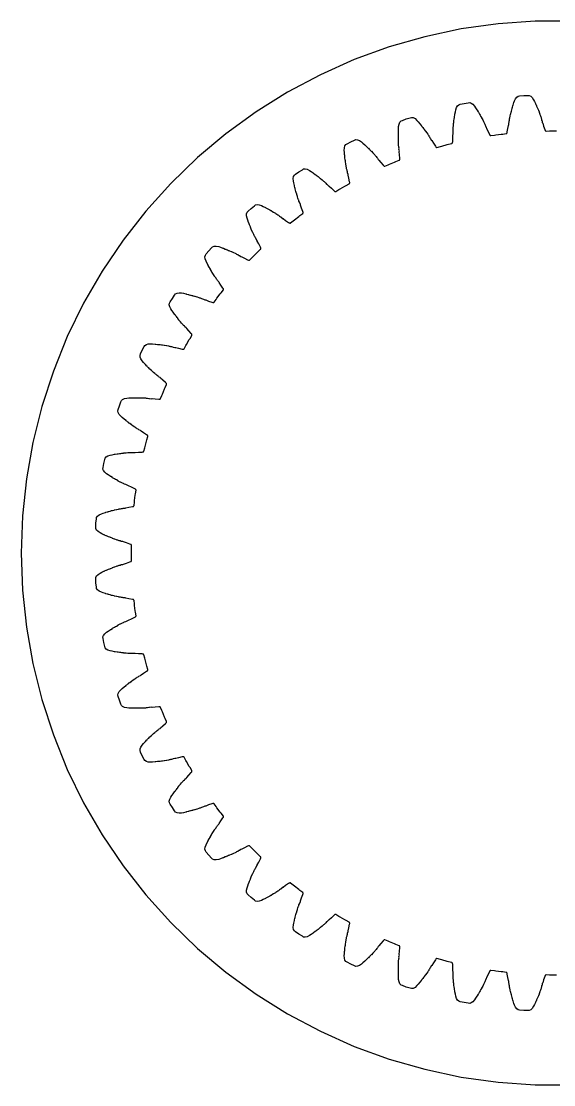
# Model space of a CAD drawing. Extents: x -74 to 74, y -74 to 74.
# Drawn here: x -73.9 to 0, y -73.9 to 73.9 of the extents above; entities that cross this region are included whole.
import ezdxf

# ---------------------------------------------------------------- set-up
doc = ezdxf.new("R2010")
doc.units = 0
doc.header["$MEASUREMENT"] = 0
doc.layers.add('OpenJsCad', color=7, linetype='Continuous')

msp = doc.modelspace()

# ---------------------------------------------------------------- linework, layer by layer
at = {"layer": 'OpenJsCad'}
for points in [[(2.58, 73.85), (-2.58, 73.85), (-7.72, 73.49), (-12.83, 72.78), (-17.88, 71.7), (-22.84, 70.28), (-27.68, 68.52), (-32.39, 66.42), (-36.95, 64), (-41.32, 61.26), (-45.5, 58.23), (-49.45, 54.92), (-53.16, 51.33), (-56.61, 47.5), (-59.78, 43.44), (-62.67, 39.16), (-65.25, 34.69), (-67.51, 30.06), (-69.44, 25.27), (-71.04, 20.37), (-72.28, 15.36), (-73.18, 10.28), (-73.72, 5.15), (-73.9, 0), (-73.72, -5.15), (-73.18, -10.28), (-72.28, -15.36), (-71.04, -20.37), (-69.44, -25.27), (-67.51, -30.06), (-65.25, -34.69), (-62.67, -39.16), (-59.78, -43.44), (-56.61, -47.5), (-53.16, -51.33), (-49.45, -54.92), (-45.5, -58.23), (-41.32, -61.26), (-36.95, -64), (-32.39, -66.42), (-27.68, -68.52), (-22.84, -70.28), (-17.88, -71.7), (-12.83, -72.78), (-7.72, -73.49), (-2.58, -73.85), (2.58, -73.85)], [(0.38, -58.62), (-0.38, -58.62), (-0.58, -58.62), (-1.07, -58.61), (-1.1, -58.61), (-1.12, -58.62), (-1.14, -58.63), (-1.16, -58.65), (-1.18, -58.67), (-1.2, -58.69), (-1.2, -58.7), (-1.25, -58.82), (-1.4, -59.3), (-1.53, -59.71), (-1.59, -59.81), (-1.62, -60.04), (-1.68, -60.14), (-1.7, -60.3), (-1.74, -60.41), (-1.76, -60.48), (-1.79, -60.59), (-1.83, -60.7), (-1.91, -60.92), (-1.92, -60.95), (-2.02, -61.22), (-2.04, -61.26), (-2.04, -61.26), (-2.13, -61.49), (-2.13, -61.5), (-2.18, -61.61), (-2.18, -61.62), (-2.25, -61.77), (-2.25, -61.79), (-2.33, -61.97), (-2.34, -61.99), (-2.38, -62.07), (-2.39, -62.1), (-2.5, -62.35), (-2.51, -62.37), (-2.51, -62.38), (-2.53, -62.42), (-2.67, -62.73), (-2.79, -62.96), (-2.98, -63.25), (-3.18, -63.45), (-3.39, -63.55), (-3.6, -63.55), (-4.16, -63.53), (-4.73, -63.48), (-4.93, -63.45), (-5.13, -63.32), (-5.3, -63.1), (-5.46, -62.78), (-5.54, -62.55), (-5.64, -62.21), (-5.65, -62.18), (-5.65, -62.16), (-5.66, -62.14), (-5.74, -61.88), (-5.75, -61.85), (-5.77, -61.76), (-5.78, -61.75), (-5.83, -61.56), (-5.83, -61.54), (-5.88, -61.38), (-5.88, -61.37), (-5.91, -61.25), (-5.91, -61.24), (-5.97, -61), (-5.97, -61), (-5.98, -60.96), (-6.05, -60.68), (-6.06, -60.65), (-6.11, -60.42), (-6.13, -60.31), (-6.15, -60.19), (-6.15, -60.12), (-6.19, -60), (-6.19, -59.85), (-6.23, -59.74), (-6.23, -59.5), (-6.28, -59.39), (-6.35, -58.98), (-6.44, -58.48), (-6.47, -58.36), (-6.48, -58.34), (-6.49, -58.32), (-6.51, -58.3), (-6.52, -58.28), (-6.54, -58.26), (-6.56, -58.26), (-6.59, -58.25), (-7.07, -58.19), (-7.28, -58.17), (-8.03, -58.07), (-8.23, -58.04), (-8.71, -57.97), (-8.74, -57.97), (-8.76, -57.97), (-8.78, -57.98), (-8.8, -57.99), (-8.83, -58.01), (-8.85, -58.03), (-8.86, -58.04), (-8.92, -58.16), (-9.13, -58.61), (-9.31, -59), (-9.38, -59.09), (-9.45, -59.31), (-9.51, -59.41), (-9.55, -59.56), (-9.61, -59.66), (-9.64, -59.73), (-9.69, -59.84), (-9.74, -59.94), (-9.85, -60.15), (-9.86, -60.18), (-10, -60.43), (-10.02, -60.47), (-10.02, -60.47), (-10.14, -60.68), (-10.14, -60.7), (-10.2, -60.8), (-10.21, -60.81), (-10.29, -60.95), (-10.3, -60.97), (-10.4, -61.14), (-10.41, -61.15), (-10.46, -61.23), (-10.47, -61.26), (-10.61, -61.49), (-10.63, -61.51), (-10.64, -61.52), (-10.65, -61.55), (-10.84, -61.85), (-10.98, -62.06), (-11.21, -62.32), (-11.44, -62.49), (-11.66, -62.56), (-11.86, -62.54), (-12.42, -62.44), (-12.97, -62.32), (-13.17, -62.26), (-13.35, -62.11), (-13.5, -61.87), (-13.6, -61.54), (-13.65, -61.29), (-13.71, -60.94), (-13.72, -60.91), (-13.72, -60.89), (-13.73, -60.87), (-13.77, -60.6), (-13.77, -60.57), (-13.78, -60.48), (-13.79, -60.47), (-13.82, -60.27), (-13.82, -60.25), (-13.84, -60.09), (-13.84, -60.07), (-13.86, -59.96), (-13.86, -59.94), (-13.88, -59.7), (-13.89, -59.7), (-13.89, -59.66), (-13.92, -59.37), (-13.92, -59.34), (-13.94, -59.11), (-13.95, -58.99), (-13.96, -58.87), (-13.95, -58.8), (-13.97, -58.68), (-13.95, -58.53), (-13.97, -58.41), (-13.94, -58.18), (-13.98, -58.07), (-13.99, -57.64), (-14.02, -57.14), (-14.03, -57.01), (-14.03, -57), (-14.05, -56.97), (-14.06, -56.95), (-14.08, -56.93), (-14.09, -56.91), (-14.11, -56.9), (-14.14, -56.89), (-14.61, -56.77), (-14.81, -56.72), (-15.54, -56.52), (-15.73, -56.47), (-16.2, -56.34), (-16.23, -56.33), (-16.25, -56.33), (-16.28, -56.34), (-16.3, -56.35), (-16.32, -56.36), (-16.34, -56.38), (-16.36, -56.39), (-16.43, -56.5), (-16.7, -56.92), (-16.93, -57.28), (-17.01, -57.36), (-17.11, -57.57), (-17.19, -57.66), (-17.25, -57.8), (-17.32, -57.9), (-17.35, -57.97), (-17.42, -58.06), (-17.48, -58.16), (-17.61, -58.35), (-17.63, -58.38), (-17.8, -58.61), (-17.82, -58.64), (-17.83, -58.65), (-17.97, -58.84), (-17.98, -58.85), (-18.05, -58.95), (-18.06, -58.95), (-18.16, -59.09), (-18.17, -59.1), (-18.29, -59.26), (-18.3, -59.27), (-18.36, -59.34), (-18.38, -59.36), (-18.55, -59.58), (-18.57, -59.6), (-18.57, -59.6), (-18.59, -59.63), (-18.82, -59.9), (-18.99, -60.09), (-19.25, -60.33), (-19.5, -60.47), (-19.72, -60.51), (-19.92, -60.45), (-20.46, -60.28), (-20.99, -60.09), (-21.19, -60.01), (-21.34, -59.84), (-21.46, -59.58), (-21.52, -59.23), (-21.54, -58.98), (-21.55, -58.63), (-21.55, -58.59), (-21.55, -58.58), (-21.55, -58.56), (-21.56, -58.28), (-21.56, -58.26), (-21.56, -58.17), (-21.56, -58.15), (-21.56, -57.95), (-21.56, -57.93), (-21.56, -57.76), (-21.56, -57.75), (-21.56, -57.64), (-21.56, -57.62), (-21.56, -57.38), (-21.56, -57.38), (-21.56, -57.34), (-21.55, -57.05), (-21.55, -57.01), (-21.54, -56.78), (-21.53, -56.67), (-21.52, -56.55), (-21.5, -56.48), (-21.51, -56.36), (-21.47, -56.21), (-21.48, -56.09), (-21.42, -55.86), (-21.44, -55.75), (-21.4, -55.32), (-21.36, -54.82), (-21.35, -54.69), (-21.35, -54.68), (-21.36, -54.65), (-21.37, -54.63), (-21.39, -54.61), (-21.4, -54.59), (-21.42, -54.57), (-21.44, -54.56), (-21.89, -54.38), (-22.08, -54.3), (-22.78, -54.01), (-22.97, -53.93), (-23.42, -53.74), (-23.45, -53.73), (-23.47, -53.73), (-23.49, -53.73), (-23.51, -53.74), (-23.54, -53.75), (-23.56, -53.76), (-23.58, -53.77), (-23.66, -53.87), (-23.99, -54.25), (-24.26, -54.58), (-24.36, -54.64), (-24.48, -54.85), (-24.57, -54.92), (-24.64, -55.06), (-24.73, -55.14), (-24.77, -55.2), (-24.85, -55.29), (-24.92, -55.38), (-25.08, -55.55), (-25.1, -55.58), (-25.3, -55.79), (-25.33, -55.82), (-25.33, -55.82), (-25.5, -55.99), (-25.51, -56), (-25.59, -56.09), (-25.6, -56.09), (-25.72, -56.21), (-25.73, -56.23), (-25.87, -56.36), (-25.88, -56.38), (-25.95, -56.44), (-25.97, -56.46), (-26.17, -56.65), (-26.19, -56.66), (-26.2, -56.67), (-26.22, -56.7), (-26.48, -56.93), (-26.67, -57.1), (-26.96, -57.3), (-27.22, -57.4), (-27.45, -57.42), (-27.65, -57.34), (-28.16, -57.1), (-28.66, -56.84), (-28.84, -56.73), (-28.97, -56.54), (-29.05, -56.27), (-29.07, -55.92), (-29.05, -55.67), (-29.02, -55.32), (-29.01, -55.28), (-29.01, -55.27), (-29.01, -55.24), (-28.98, -54.97), (-28.98, -54.94), (-28.97, -54.85), (-28.97, -54.84), (-28.94, -54.64), (-28.94, -54.62), (-28.92, -54.46), (-28.92, -54.45), (-28.9, -54.33), (-28.9, -54.32), (-28.86, -54.07), (-28.86, -54.07), (-28.86, -54.03), (-28.81, -53.75), (-28.8, -53.71), (-28.76, -53.48), (-28.74, -53.37), (-28.72, -53.26), (-28.69, -53.19), (-28.68, -53.07), (-28.62, -52.93), (-28.61, -52.81), (-28.53, -52.59), (-28.53, -52.47), (-28.44, -52.06), (-28.33, -51.57), (-28.31, -51.44), (-28.31, -51.42), (-28.31, -51.4), (-28.32, -51.37), (-28.33, -51.35), (-28.34, -51.33), (-28.36, -51.31), (-28.38, -51.29), (-28.81, -51.05), (-28.98, -50.95), (-29.64, -50.58), (-29.81, -50.47), (-30.23, -50.22), (-30.26, -50.21), (-30.28, -50.21), (-30.3, -50.21), (-30.33, -50.21), (-30.35, -50.22), (-30.38, -50.23), (-30.39, -50.23), (-30.49, -50.32), (-30.86, -50.65), (-31.17, -50.94), (-31.28, -51), (-31.43, -51.18), (-31.53, -51.25), (-31.62, -51.37), (-31.71, -51.44), (-31.76, -51.5), (-31.85, -51.58), (-31.94, -51.65), (-32.11, -51.8), (-32.14, -51.83), (-32.36, -52.01), (-32.4, -52.03), (-32.4, -52.03), (-32.59, -52.18), (-32.6, -52.19), (-32.69, -52.27), (-32.7, -52.27), (-32.83, -52.37), (-32.85, -52.39), (-33.01, -52.5), (-33.02, -52.51), (-33.09, -52.57), (-33.11, -52.59), (-33.34, -52.75), (-33.36, -52.76), (-33.37, -52.77), (-33.4, -52.79), (-33.68, -52.99), (-33.89, -53.13), (-34.21, -53.29), (-34.48, -53.36), (-34.71, -53.34), (-34.89, -53.24), (-35.37, -52.93), (-35.83, -52.61), (-36, -52.48), (-36.1, -52.28), (-36.14, -52), (-36.12, -51.64), (-36.07, -51.4), (-35.99, -51.06), (-35.98, -51.02), (-35.98, -51.01), (-35.97, -50.98), (-35.91, -50.72), (-35.9, -50.69), (-35.88, -50.6), (-35.88, -50.59), (-35.83, -50.4), (-35.82, -50.38), (-35.78, -50.22), (-35.78, -50.21), (-35.75, -50.09), (-35.74, -50.08), (-35.67, -49.84), (-35.67, -49.84), (-35.66, -49.8), (-35.58, -49.53), (-35.57, -49.49), (-35.5, -49.27), (-35.46, -49.16), (-35.43, -49.05), (-35.39, -48.99), (-35.36, -48.87), (-35.28, -48.74), (-35.26, -48.62), (-35.15, -48.41), (-35.14, -48.3), (-34.99, -47.9), (-34.82, -47.43), (-34.78, -47.3), (-34.78, -47.29), (-34.78, -47.26), (-34.78, -47.23), (-34.79, -47.21), (-34.8, -47.19), (-34.81, -47.17), (-34.83, -47.15), (-35.22, -46.86), (-35.39, -46.74), (-35.98, -46.28), (-36.15, -46.15), (-36.53, -45.85), (-36.55, -45.83), (-36.57, -45.83), (-36.6, -45.82), (-36.62, -45.82), (-36.65, -45.83), (-36.68, -45.83), (-36.69, -45.84), (-36.8, -45.91), (-37.21, -46.19), (-37.56, -46.44), (-37.67, -46.48), (-37.84, -46.65), (-37.94, -46.69), (-38.05, -46.8), (-38.16, -46.86), (-38.21, -46.91), (-38.31, -46.98), (-38.41, -47.04), (-38.6, -47.17), (-38.63, -47.19), (-38.87, -47.34), (-38.91, -47.36), (-38.91, -47.36), (-39.12, -47.48), (-39.13, -47.49), (-39.23, -47.55), (-39.24, -47.56), (-39.39, -47.64), (-39.41, -47.65), (-39.58, -47.75), (-39.59, -47.75), (-39.67, -47.8), (-39.7, -47.81), (-39.94, -47.94), (-39.96, -47.95), (-39.97, -47.96), (-40, -47.98), (-40.31, -48.14), (-40.54, -48.25), (-40.87, -48.37), (-41.15, -48.4), (-41.38, -48.35), (-41.54, -48.23), (-41.98, -47.86), (-42.39, -47.48), (-42.54, -47.34), (-42.62, -47.12), (-42.62, -46.83), (-42.55, -46.49), (-42.47, -46.25), (-42.35, -45.92), (-42.33, -45.89), (-42.33, -45.88), (-42.32, -45.85), (-42.22, -45.6), (-42.21, -45.57), (-42.18, -45.49), (-42.17, -45.47), (-42.1, -45.29), (-42.09, -45.27), (-42.03, -45.12), (-42.02, -45.11), (-41.98, -45), (-41.97, -44.99), (-41.88, -44.76), (-41.87, -44.76), (-41.86, -44.72), (-41.74, -44.46), (-41.73, -44.43), (-41.63, -44.22), (-41.58, -44.11), (-41.52, -44.01), (-41.48, -43.95), (-41.44, -43.84), (-41.34, -43.71), (-41.31, -43.6), (-41.16, -43.41), (-41.14, -43.3), (-40.94, -42.92), (-40.71, -42.48), (-40.66, -42.36), (-40.65, -42.34), (-40.65, -42.32), (-40.65, -42.29), (-40.65, -42.26), (-40.66, -42.24), (-40.67, -42.22), (-40.69, -42.2), (-41.04, -41.86), (-41.18, -41.72), (-41.72, -41.18), (-41.86, -41.04), (-42.2, -40.69), (-42.22, -40.67), (-42.24, -40.66), (-42.26, -40.65), (-42.29, -40.65), (-42.32, -40.65), (-42.34, -40.65), (-42.36, -40.66), (-42.48, -40.71), (-42.92, -40.94), (-43.3, -41.14), (-43.41, -41.16), (-43.6, -41.31), (-43.71, -41.34), (-43.84, -41.44), (-43.95, -41.48), (-44.01, -41.52), (-44.11, -41.58), (-44.22, -41.63), (-44.43, -41.73), (-44.46, -41.74), (-44.72, -41.86), (-44.76, -41.87), (-44.76, -41.88), (-44.99, -41.97), (-45, -41.98), (-45.11, -42.02), (-45.12, -42.03), (-45.27, -42.09), (-45.29, -42.1), (-45.47, -42.17), (-45.49, -42.18), (-45.57, -42.21), (-45.6, -42.22), (-45.85, -42.32), (-45.88, -42.33), (-45.89, -42.33), (-45.92, -42.35), (-46.25, -42.47), (-46.49, -42.55), (-46.83, -42.62), (-47.12, -42.62), (-47.34, -42.54), (-47.48, -42.39), (-47.86, -41.98), (-48.23, -41.54), (-48.35, -41.38), (-48.4, -41.15), (-48.37, -40.87), (-48.25, -40.54), (-48.14, -40.31), (-47.98, -40), (-47.96, -39.97), (-47.95, -39.96), (-47.94, -39.94), (-47.81, -39.7), (-47.8, -39.67), (-47.75, -39.59), (-47.75, -39.58), (-47.65, -39.41), (-47.64, -39.39), (-47.56, -39.24), (-47.55, -39.23), (-47.49, -39.13), (-47.48, -39.12), (-47.36, -38.91), (-47.36, -38.91), (-47.34, -38.87), (-47.19, -38.63), (-47.17, -38.6), (-47.04, -38.41), (-46.98, -38.31), (-46.91, -38.21), (-46.86, -38.16), (-46.8, -38.05), (-46.69, -37.94), (-46.65, -37.84), (-46.48, -37.67), (-46.44, -37.56), (-46.19, -37.21), (-45.91, -36.8), (-45.84, -36.69), (-45.83, -36.68), (-45.83, -36.65), (-45.82, -36.62), (-45.82, -36.6), (-45.83, -36.57), (-45.83, -36.55), (-45.85, -36.53), (-46.15, -36.15), (-46.28, -35.98), (-46.74, -35.39), (-46.86, -35.22), (-47.15, -34.83), (-47.17, -34.81), (-47.19, -34.8), (-47.21, -34.79), (-47.23, -34.78), (-47.26, -34.78), (-47.29, -34.78), (-47.3, -34.78), (-47.43, -34.82), (-47.9, -34.99), (-48.3, -35.14), (-48.41, -35.15), (-48.62, -35.26), (-48.74, -35.28), (-48.87, -35.36), (-48.99, -35.39), (-49.05, -35.43), (-49.16, -35.46), (-49.27, -35.5), (-49.49, -35.57), (-49.53, -35.58), (-49.8, -35.66), (-49.84, -35.67), (-49.84, -35.67), (-50.08, -35.74), (-50.09, -35.75), (-50.21, -35.78), (-50.22, -35.78), (-50.38, -35.82), (-50.4, -35.83), (-50.59, -35.88), (-50.6, -35.88), (-50.69, -35.9), (-50.72, -35.91), (-50.98, -35.97), (-51.01, -35.98), (-51.02, -35.98), (-51.06, -35.99), (-51.4, -36.07), (-51.64, -36.12), (-52, -36.14), (-52.28, -36.1), (-52.48, -36), (-52.61, -35.83), (-52.93, -35.37), (-53.24, -34.89), (-53.34, -34.71), (-53.36, -34.48), (-53.29, -34.21), (-53.13, -33.89), (-52.99, -33.68), (-52.79, -33.4), (-52.77, -33.37), (-52.76, -33.36), (-52.75, -33.34), (-52.59, -33.11), (-52.57, -33.09), (-52.51, -33.02), (-52.5, -33.01), (-52.39, -32.85), (-52.37, -32.83), (-52.27, -32.7), (-52.27, -32.69), (-52.19, -32.6), (-52.18, -32.59), (-52.03, -32.4), (-52.03, -32.4), (-52.01, -32.36), (-51.83, -32.14), (-51.8, -32.11), (-51.65, -31.94), (-51.58, -31.85), (-51.5, -31.76), (-51.44, -31.71), (-51.37, -31.62), (-51.25, -31.53), (-51.18, -31.43), (-51, -31.28), (-50.94, -31.17), (-50.65, -30.86), (-50.32, -30.49), (-50.23, -30.39), (-50.23, -30.38), (-50.22, -30.35), (-50.21, -30.33), (-50.21, -30.3), (-50.21, -30.28), (-50.21, -30.26), (-50.22, -30.23), (-50.47, -29.81), (-50.58, -29.64), (-50.95, -28.98), (-51.05, -28.81), (-51.29, -28.38), (-51.31, -28.36), (-51.33, -28.34), (-51.35, -28.33), (-51.37, -28.32), (-51.4, -28.31), (-51.42, -28.31), (-51.44, -28.31), (-51.57, -28.33), (-52.06, -28.44), (-52.47, -28.53), (-52.59, -28.53), (-52.81, -28.61), (-52.93, -28.62), (-53.07, -28.68), (-53.19, -28.69), (-53.26, -28.72), (-53.37, -28.74), (-53.48, -28.76), (-53.71, -28.8), (-53.75, -28.81), (-54.03, -28.86), (-54.07, -28.86), (-54.07, -28.86), (-54.32, -28.9), (-54.33, -28.9), (-54.45, -28.92), (-54.46, -28.92), (-54.62, -28.94), (-54.64, -28.94), (-54.84, -28.97), (-54.85, -28.97), (-54.94, -28.98), (-54.97, -28.98), (-55.24, -29.01), (-55.27, -29.01), (-55.28, -29.01), (-55.32, -29.02), (-55.67, -29.05), (-55.92, -29.07), (-56.27, -29.05), (-56.54, -28.97), (-56.73, -28.84), (-56.84, -28.66), (-57.1, -28.16), (-57.34, -27.65), (-57.42, -27.45), (-57.4, -27.22), (-57.3, -26.96), (-57.1, -26.67), (-56.93, -26.48), (-56.7, -26.22), (-56.67, -26.2), (-56.66, -26.19), (-56.65, -26.17), (-56.46, -25.97), (-56.44, -25.95), (-56.38, -25.88), (-56.36, -25.87), (-56.23, -25.73), (-56.21, -25.72), (-56.09, -25.6), (-56.09, -25.59), (-56, -25.51), (-55.99, -25.5), (-55.82, -25.33), (-55.82, -25.33), (-55.79, -25.3), (-55.58, -25.1), (-55.55, -25.08), (-55.38, -24.92), (-55.29, -24.85), (-55.2, -24.77), (-55.14, -24.73), (-55.06, -24.64), (-54.92, -24.57), (-54.85, -24.48), (-54.64, -24.36), (-54.58, -24.26), (-54.25, -23.99), (-53.87, -23.66), (-53.77, -23.58), (-53.76, -23.56), (-53.75, -23.54), (-53.74, -23.51), (-53.73, -23.49), (-53.73, -23.47), (-53.73, -23.45), (-53.74, -23.42), (-53.93, -22.97), (-54.01, -22.78), (-54.3, -22.08), (-54.38, -21.89), (-54.56, -21.44), (-54.57, -21.42), (-54.59, -21.4), (-54.61, -21.39), (-54.63, -21.37), (-54.65, -21.36), (-54.68, -21.35), (-54.69, -21.35), (-54.82, -21.36), (-55.32, -21.4), (-55.75, -21.44), (-55.86, -21.42), (-56.09, -21.48), (-56.21, -21.47), (-56.36, -21.51), (-56.48, -21.5), (-56.55, -21.52), (-56.67, -21.53), (-56.78, -21.54), (-57.01, -21.55), (-57.05, -21.55), (-57.34, -21.56), (-57.38, -21.56), (-57.38, -21.56), (-57.62, -21.56), (-57.64, -21.56), (-57.75, -21.56), (-57.76, -21.56), (-57.93, -21.56), (-57.95, -21.56), (-58.15, -21.56), (-58.17, -21.56), (-58.26, -21.56), (-58.28, -21.56), (-58.56, -21.55), (-58.58, -21.55), (-58.59, -21.55), (-58.63, -21.55), (-58.98, -21.54), (-59.23, -21.52), (-59.58, -21.46), (-59.84, -21.34), (-60.01, -21.19), (-60.09, -20.99), (-60.28, -20.46), (-60.45, -19.92), (-60.51, -19.72), (-60.47, -19.5), (-60.33, -19.25), (-60.09, -18.99), (-59.9, -18.82), (-59.63, -18.59), (-59.6, -18.57), (-59.6, -18.57), (-59.58, -18.55), (-59.36, -18.38), (-59.34, -18.36), (-59.27, -18.3), (-59.26, -18.29), (-59.1, -18.17), (-59.09, -18.16), (-58.95, -18.06), (-58.95, -18.05), (-58.85, -17.98), (-58.84, -17.97), (-58.65, -17.83), (-58.64, -17.82), (-58.61, -17.8), (-58.38, -17.63), (-58.35, -17.61), (-58.16, -17.48), (-58.06, -17.42), (-57.97, -17.35), (-57.9, -17.32), (-57.8, -17.25), (-57.66, -17.19), (-57.57, -17.11), (-57.36, -17.01), (-57.28, -16.93), (-56.92, -16.7), (-56.5, -16.43), (-56.39, -16.36), (-56.38, -16.34), (-56.36, -16.32), (-56.35, -16.3), (-56.34, -16.28), (-56.33, -16.25), (-56.33, -16.23), (-56.34, -16.2), (-56.47, -15.73), (-56.52, -15.54), (-56.72, -14.81), (-56.77, -14.61), (-56.89, -14.14), (-56.9, -14.11), (-56.91, -14.09), (-56.93, -14.08), (-56.95, -14.06), (-56.97, -14.05), (-57, -14.03), (-57.01, -14.03), (-57.14, -14.02), (-57.64, -13.99), (-58.07, -13.98), (-58.18, -13.94), (-58.41, -13.97), (-58.53, -13.95), (-58.68, -13.97), (-58.8, -13.95), (-58.87, -13.96), (-58.99, -13.95), (-59.11, -13.94), (-59.34, -13.92), (-59.37, -13.92), (-59.66, -13.89), (-59.7, -13.89), (-59.7, -13.88), (-59.94, -13.86), (-59.96, -13.86), (-60.07, -13.84), (-60.09, -13.84), (-60.25, -13.82), (-60.27, -13.82), (-60.47, -13.79), (-60.48, -13.78), (-60.57, -13.77), (-60.6, -13.77), (-60.87, -13.73), (-60.89, -13.72), (-60.91, -13.72), (-60.94, -13.71), (-61.29, -13.65), (-61.54, -13.6), (-61.87, -13.5), (-62.11, -13.35), (-62.26, -13.17), (-62.32, -12.97), (-62.44, -12.42), (-62.54, -11.86), (-62.56, -11.66), (-62.49, -11.44), (-62.32, -11.21), (-62.06, -10.98), (-61.85, -10.84), (-61.55, -10.65), (-61.52, -10.64), (-61.51, -10.63), (-61.49, -10.61), (-61.26, -10.47), (-61.23, -10.46), (-61.15, -10.41), (-61.14, -10.4), (-60.97, -10.3), (-60.95, -10.29), (-60.81, -10.21), (-60.8, -10.2), (-60.7, -10.14), (-60.68, -10.14), (-60.47, -10.02), (-60.47, -10.02), (-60.43, -10), (-60.18, -9.86), (-60.15, -9.85), (-59.94, -9.74), (-59.84, -9.69), (-59.73, -9.64), (-59.66, -9.61), (-59.56, -9.55), (-59.41, -9.51), (-59.31, -9.45), (-59.09, -9.38), (-59, -9.31), (-58.61, -9.13), (-58.16, -8.92), (-58.04, -8.86), (-58.03, -8.85), (-58.01, -8.83), (-57.99, -8.8), (-57.98, -8.78), (-57.97, -8.76), (-57.97, -8.74), (-57.97, -8.71), (-58.04, -8.23), (-58.07, -8.03), (-58.17, -7.28), (-58.19, -7.07), (-58.25, -6.59), (-58.26, -6.56), (-58.26, -6.54), (-58.28, -6.52), (-58.3, -6.51), (-58.32, -6.49), (-58.34, -6.48), (-58.36, -6.47), (-58.48, -6.44), (-58.98, -6.35), (-59.39, -6.28), (-59.5, -6.23), (-59.74, -6.23), (-59.85, -6.19), (-60, -6.19), (-60.12, -6.15), (-60.19, -6.15), (-60.31, -6.13), (-60.42, -6.11), (-60.65, -6.06), (-60.68, -6.05), (-60.96, -5.98), (-61, -5.97), (-61, -5.97), (-61.24, -5.91), (-61.25, -5.91), (-61.37, -5.88), (-61.38, -5.88), (-61.54, -5.83), (-61.56, -5.83), (-61.75, -5.78), (-61.76, -5.77), (-61.85, -5.75), (-61.88, -5.74), (-62.14, -5.66), (-62.16, -5.65), (-62.18, -5.65), (-62.21, -5.64), (-62.55, -5.54), (-62.78, -5.46), (-63.1, -5.3), (-63.32, -5.13), (-63.45, -4.93), (-63.48, -4.73), (-63.53, -4.16), (-63.55, -3.6), (-63.55, -3.39), (-63.45, -3.18), (-63.25, -2.98), (-62.96, -2.79), (-62.73, -2.67), (-62.42, -2.53), (-62.38, -2.51), (-62.37, -2.51), (-62.35, -2.5), (-62.1, -2.39), (-62.07, -2.38), (-61.99, -2.34), (-61.97, -2.33), (-61.79, -2.25), (-61.77, -2.25), (-61.62, -2.18), (-61.61, -2.18), (-61.5, -2.13), (-61.49, -2.13), (-61.26, -2.04), (-61.26, -2.04), (-61.22, -2.02), (-60.95, -1.92), (-60.92, -1.91), (-60.7, -1.83), (-60.59, -1.79), (-60.48, -1.76), (-60.41, -1.74), (-60.3, -1.7), (-60.14, -1.68), (-60.04, -1.62), (-59.81, -1.59), (-59.71, -1.53), (-59.3, -1.4), (-58.82, -1.25), (-58.7, -1.2), (-58.69, -1.2), (-58.67, -1.18), (-58.65, -1.16), (-58.63, -1.14), (-58.62, -1.12), (-58.61, -1.1), (-58.61, -1.07), (-58.62, -0.58), (-58.62, -0.38), (-58.62, 0.38), (-58.62, 0.58), (-58.61, 1.07), (-58.61, 1.1), (-58.62, 1.12), (-58.63, 1.14), (-58.65, 1.16), (-58.67, 1.18), (-58.69, 1.2), (-58.7, 1.2), (-58.82, 1.25), (-59.3, 1.4), (-59.71, 1.53), (-59.81, 1.59), (-60.04, 1.62), (-60.14, 1.68), (-60.3, 1.7), (-60.41, 1.74), (-60.48, 1.76), (-60.59, 1.79), (-60.7, 1.83), (-60.92, 1.91), (-60.95, 1.92), (-61.22, 2.02), (-61.26, 2.04), (-61.26, 2.04), (-61.49, 2.13), (-61.5, 2.13), (-61.61, 2.18), (-61.62, 2.18), (-61.77, 2.25), (-61.79, 2.25), (-61.97, 2.33), (-61.99, 2.34), (-62.07, 2.38), (-62.1, 2.39), (-62.35, 2.5), (-62.37, 2.51), (-62.38, 2.51), (-62.42, 2.53), (-62.73, 2.67), (-62.96, 2.79), (-63.25, 2.98), (-63.45, 3.18), (-63.55, 3.39), (-63.55, 3.6), (-63.55, 3.6), (-63.53, 4.16), (-63.48, 4.73), (-63.45, 4.93), (-63.32, 5.13), (-63.1, 5.3), (-62.78, 5.46), (-62.55, 5.54), (-62.21, 5.64), (-62.18, 5.65), (-62.16, 5.65), (-62.14, 5.66), (-61.88, 5.74), (-61.85, 5.75), (-61.76, 5.77), (-61.75, 5.78), (-61.56, 5.83), (-61.54, 5.83), (-61.38, 5.88), (-61.37, 5.88), (-61.25, 5.91), (-61.24, 5.91), (-61, 5.97), (-61, 5.97), (-60.96, 5.98), (-60.68, 6.05), (-60.65, 6.06), (-60.42, 6.11), (-60.31, 6.13), (-60.19, 6.15), (-60.12, 6.15), (-60, 6.19), (-59.85, 6.19), (-59.74, 6.23), (-59.5, 6.23), (-59.39, 6.28), (-58.98, 6.35), (-58.48, 6.44), (-58.36, 6.47), (-58.34, 6.48), (-58.32, 6.49), (-58.3, 6.51), (-58.28, 6.52), (-58.26, 6.54), (-58.26, 6.56), (-58.25, 6.59), (-58.19, 7.07), (-58.17, 7.28), (-58.07, 8.03), (-58.04, 8.23), (-57.97, 8.71), (-57.97, 8.74), (-57.97, 8.76), (-57.98, 8.78), (-57.99, 8.8), (-58.01, 8.83), (-58.03, 8.85), (-58.04, 8.86), (-58.16, 8.92), (-58.61, 9.13), (-59, 9.31), (-59.09, 9.38), (-59.31, 9.45), (-59.41, 9.51), (-59.56, 9.55), (-59.66, 9.61), (-59.73, 9.64), (-59.84, 9.69), (-59.94, 9.74), (-60.15, 9.85), (-60.18, 9.86), (-60.43, 10), (-60.47, 10.02), (-60.47, 10.02), (-60.68, 10.14), (-60.7, 10.14), (-60.8, 10.2), (-60.81, 10.21), (-60.95, 10.29), (-60.97, 10.3), (-61.14, 10.4), (-61.15, 10.41), (-61.23, 10.46), (-61.26, 10.47), (-61.49, 10.61), (-61.51, 10.63), (-61.52, 10.64), (-61.55, 10.65), (-61.85, 10.84), (-62.06, 10.98), (-62.32, 11.21), (-62.49, 11.44), (-62.56, 11.66), (-62.54, 11.86), (-62.44, 12.42), (-62.32, 12.97), (-62.26, 13.17), (-62.11, 13.35), (-61.87, 13.5), (-61.54, 13.6), (-61.29, 13.65), (-60.94, 13.71), (-60.91, 13.72), (-60.89, 13.72), (-60.87, 13.73), (-60.6, 13.77), (-60.57, 13.77), (-60.48, 13.78), (-60.47, 13.79), (-60.27, 13.82), (-60.25, 13.82), (-60.09, 13.84), (-60.07, 13.84), (-59.96, 13.86), (-59.94, 13.86), (-59.7, 13.88), (-59.7, 13.89), (-59.66, 13.89), (-59.37, 13.92), (-59.34, 13.92), (-59.11, 13.94), (-58.99, 13.95), (-58.87, 13.96), (-58.8, 13.95), (-58.68, 13.97), (-58.53, 13.95), (-58.41, 13.97), (-58.18, 13.94), (-58.07, 13.98), (-57.64, 13.99), (-57.14, 14.02), (-57.01, 14.03), (-57, 14.03), (-56.97, 14.05), (-56.95, 14.06), (-56.93, 14.08), (-56.91, 14.09), (-56.9, 14.11), (-56.89, 14.14), (-56.77, 14.61), (-56.72, 14.81), (-56.52, 15.54), (-56.47, 15.73), (-56.34, 16.2), (-56.33, 16.23), (-56.33, 16.25), (-56.34, 16.28), (-56.35, 16.3), (-56.36, 16.32), (-56.38, 16.34), (-56.39, 16.36), (-56.5, 16.43), (-56.92, 16.7), (-57.28, 16.93), (-57.36, 17.01), (-57.57, 17.11), (-57.66, 17.19), (-57.8, 17.25), (-57.9, 17.32), (-57.97, 17.35), (-58.06, 17.42), (-58.16, 17.48), (-58.35, 17.61), (-58.38, 17.63), (-58.61, 17.8), (-58.64, 17.82), (-58.65, 17.83), (-58.84, 17.97), (-58.85, 17.98), (-58.95, 18.05), (-58.95, 18.06), (-59.09, 18.16), (-59.1, 18.17), (-59.26, 18.29), (-59.27, 18.3), (-59.34, 18.36), (-59.36, 18.38), (-59.58, 18.55), (-59.6, 18.57), (-59.6, 18.57), (-59.63, 18.59), (-59.9, 18.82), (-60.09, 18.99), (-60.33, 19.25), (-60.47, 19.5), (-60.51, 19.72), (-60.45, 19.92), (-60.28, 20.46), (-60.09, 20.99), (-60.01, 21.19), (-59.84, 21.34), (-59.58, 21.46), (-59.23, 21.52), (-58.98, 21.54), (-58.63, 21.55), (-58.59, 21.55), (-58.58, 21.55), (-58.56, 21.55), (-58.28, 21.56), (-58.26, 21.56), (-58.17, 21.56), (-58.15, 21.56), (-57.95, 21.56), (-57.93, 21.56), (-57.76, 21.56), (-57.75, 21.56), (-57.64, 21.56), (-57.62, 21.56), (-57.38, 21.56), (-57.38, 21.56), (-57.34, 21.56), (-57.05, 21.55), (-57.01, 21.55), (-56.78, 21.54), (-56.67, 21.53), (-56.55, 21.52), (-56.48, 21.5), (-56.36, 21.51), (-56.21, 21.47), (-56.09, 21.48), (-55.86, 21.42), (-55.75, 21.44), (-55.32, 21.4), (-54.82, 21.36), (-54.69, 21.35), (-54.68, 21.35), (-54.65, 21.36), (-54.63, 21.37), (-54.61, 21.39), (-54.59, 21.4), (-54.57, 21.42), (-54.56, 21.44), (-54.38, 21.89), (-54.3, 22.08), (-54.01, 22.78), (-53.93, 22.97), (-53.74, 23.42), (-53.73, 23.45), (-53.73, 23.47), (-53.73, 23.49), (-53.74, 23.51), (-53.75, 23.54), (-53.76, 23.56), (-53.77, 23.58), (-53.87, 23.66), (-54.25, 23.99), (-54.58, 24.26), (-54.64, 24.36), (-54.85, 24.48), (-54.92, 24.57), (-55.06, 24.64), (-55.14, 24.73), (-55.2, 24.77), (-55.29, 24.85), (-55.38, 24.92), (-55.55, 25.08), (-55.58, 25.1), (-55.79, 25.3), (-55.82, 25.33), (-55.82, 25.33), (-55.99, 25.5), (-56, 25.51), (-56.09, 25.59), (-56.09, 25.6), (-56.21, 25.72), (-56.23, 25.73), (-56.36, 25.87), (-56.38, 25.88), (-56.44, 25.95), (-56.46, 25.97), (-56.65, 26.17), (-56.66, 26.19), (-56.67, 26.2), (-56.7, 26.22), (-56.93, 26.48), (-57.1, 26.67), (-57.3, 26.96), (-57.4, 27.22), (-57.42, 27.45), (-57.34, 27.65), (-57.1, 28.16), (-56.84, 28.66), (-56.73, 28.84), (-56.54, 28.97), (-56.27, 29.05), (-55.92, 29.07), (-55.67, 29.05), (-55.32, 29.02), (-55.28, 29.01), (-55.27, 29.01), (-55.24, 29.01), (-54.97, 28.98), (-54.94, 28.98), (-54.85, 28.97), (-54.84, 28.97), (-54.64, 28.94), (-54.62, 28.94), (-54.46, 28.92), (-54.45, 28.92), (-54.33, 28.9), (-54.32, 28.9), (-54.07, 28.86), (-54.07, 28.86), (-54.03, 28.86), (-53.75, 28.81), (-53.71, 28.8), (-53.48, 28.76), (-53.37, 28.74), (-53.26, 28.72), (-53.19, 28.69), (-53.07, 28.68), (-52.93, 28.62), (-52.81, 28.61), (-52.59, 28.53), (-52.47, 28.53), (-52.06, 28.44), (-51.57, 28.33), (-51.44, 28.31), (-51.42, 28.31), (-51.4, 28.31), (-51.37, 28.32), (-51.35, 28.33), (-51.33, 28.34), (-51.31, 28.36), (-51.29, 28.38), (-51.05, 28.81), (-50.95, 28.98), (-50.58, 29.64), (-50.47, 29.81), (-50.22, 30.23), (-50.21, 30.26), (-50.21, 30.28), (-50.21, 30.3), (-50.21, 30.33), (-50.22, 30.35), (-50.23, 30.38), (-50.23, 30.39), (-50.32, 30.49), (-50.65, 30.86), (-50.94, 31.17), (-51, 31.28), (-51.18, 31.43), (-51.25, 31.53), (-51.37, 31.62), (-51.44, 31.71), (-51.5, 31.76), (-51.58, 31.85), (-51.65, 31.94), (-51.8, 32.11), (-51.83, 32.14), (-52.01, 32.36), (-52.03, 32.4), (-52.03, 32.4), (-52.18, 32.59), (-52.19, 32.6), (-52.27, 32.69), (-52.27, 32.7), (-52.37, 32.83), (-52.39, 32.85), (-52.5, 33.01), (-52.51, 33.02), (-52.57, 33.09), (-52.59, 33.11), (-52.75, 33.34), (-52.76, 33.36), (-52.77, 33.37), (-52.79, 33.4), (-52.99, 33.68), (-53.13, 33.89), (-53.29, 34.21), (-53.36, 34.48), (-53.34, 34.71), (-53.24, 34.89), (-52.93, 35.37), (-52.61, 35.83), (-52.48, 36), (-52.28, 36.1), (-52, 36.14), (-51.64, 36.12), (-51.4, 36.07), (-51.06, 35.99), (-51.02, 35.98), (-51.01, 35.98), (-50.98, 35.97), (-50.72, 35.91), (-50.69, 35.9), (-50.6, 35.88), (-50.59, 35.88), (-50.4, 35.83), (-50.38, 35.82), (-50.22, 35.78), (-50.21, 35.78), (-50.09, 35.75), (-50.08, 35.74), (-49.84, 35.67), (-49.84, 35.67), (-49.8, 35.66), (-49.53, 35.58), (-49.49, 35.57), (-49.27, 35.5), (-49.16, 35.46), (-49.05, 35.43), (-48.99, 35.39), (-48.87, 35.36), (-48.74, 35.28), (-48.62, 35.26), (-48.41, 35.15), (-48.3, 35.14), (-47.9, 34.99), (-47.43, 34.82), (-47.3, 34.78), (-47.29, 34.78), (-47.26, 34.78), (-47.23, 34.78), (-47.21, 34.79), (-47.19, 34.8), (-47.17, 34.81), (-47.15, 34.83), (-46.86, 35.22), (-46.74, 35.39), (-46.28, 35.98), (-46.15, 36.15), (-45.85, 36.53), (-45.83, 36.55), (-45.83, 36.57), (-45.82, 36.6), (-45.82, 36.62), (-45.83, 36.65), (-45.83, 36.68), (-45.84, 36.69), (-45.91, 36.8), (-46.19, 37.21), (-46.44, 37.56), (-46.48, 37.67), (-46.65, 37.84), (-46.69, 37.94), (-46.8, 38.05), (-46.86, 38.16), (-46.91, 38.21), (-46.98, 38.31), (-47.04, 38.41), (-47.17, 38.6), (-47.19, 38.63), (-47.34, 38.87), (-47.36, 38.91), (-47.36, 38.91), (-47.48, 39.12), (-47.49, 39.13), (-47.55, 39.23), (-47.56, 39.24), (-47.64, 39.39), (-47.65, 39.41), (-47.75, 39.58), (-47.75, 39.59), (-47.8, 39.67), (-47.81, 39.7), (-47.94, 39.94), (-47.95, 39.96), (-47.96, 39.97), (-47.98, 40), (-48.14, 40.31), (-48.25, 40.54), (-48.37, 40.87), (-48.4, 41.15), (-48.35, 41.38), (-48.23, 41.54), (-47.86, 41.98), (-47.48, 42.39), (-47.34, 42.54), (-47.12, 42.62), (-46.83, 42.62), (-46.49, 42.55), (-46.25, 42.47), (-45.92, 42.35), (-45.89, 42.33), (-45.88, 42.33), (-45.85, 42.32), (-45.6, 42.22), (-45.57, 42.21), (-45.49, 42.18), (-45.47, 42.17), (-45.29, 42.1), (-45.27, 42.09), (-45.12, 42.03), (-45.11, 42.02), (-45, 41.98), (-44.99, 41.97), (-44.76, 41.88), (-44.76, 41.87), (-44.72, 41.86), (-44.46, 41.74), (-44.43, 41.73), (-44.22, 41.63), (-44.11, 41.58), (-44.01, 41.52), (-43.95, 41.48), (-43.84, 41.44), (-43.71, 41.34), (-43.6, 41.31), (-43.41, 41.16), (-43.3, 41.14), (-42.92, 40.94), (-42.48, 40.71), (-42.36, 40.66), (-42.34, 40.65), (-42.32, 40.65), (-42.29, 40.65), (-42.26, 40.65), (-42.24, 40.66), (-42.22, 40.67), (-42.2, 40.69), (-41.86, 41.04), (-41.72, 41.18), (-41.18, 41.72), (-41.04, 41.86), (-40.69, 42.2), (-40.67, 42.22), (-40.66, 42.24), (-40.65, 42.26), (-40.65, 42.29), (-40.65, 42.32), (-40.65, 42.34), (-40.66, 42.36), (-40.71, 42.48), (-40.94, 42.92), (-41.14, 43.3), (-41.16, 43.41), (-41.31, 43.6), (-41.34, 43.71), (-41.44, 43.84), (-41.48, 43.95), (-41.52, 44.01), (-41.58, 44.11), (-41.63, 44.22), (-41.73, 44.43), (-41.74, 44.46), (-41.86, 44.72), (-41.87, 44.76), (-41.88, 44.76), (-41.97, 44.99), (-41.98, 45), (-42.02, 45.11), (-42.03, 45.12), (-42.09, 45.27), (-42.1, 45.29), (-42.17, 45.47), (-42.18, 45.49), (-42.21, 45.57), (-42.22, 45.6), (-42.32, 45.85), (-42.33, 45.88), (-42.33, 45.89), (-42.35, 45.92), (-42.47, 46.25), (-42.55, 46.49), (-42.62, 46.83), (-42.62, 47.12), (-42.54, 47.34), (-42.39, 47.48), (-41.98, 47.86), (-41.54, 48.23), (-41.38, 48.35), (-41.15, 48.4), (-40.87, 48.37), (-40.54, 48.25), (-40.31, 48.14), (-40, 47.98), (-39.97, 47.96), (-39.96, 47.95), (-39.94, 47.94), (-39.7, 47.81), (-39.67, 47.8), (-39.59, 47.75), (-39.58, 47.75), (-39.41, 47.65), (-39.39, 47.64), (-39.24, 47.56), (-39.23, 47.55), (-39.13, 47.49), (-39.12, 47.48), (-38.91, 47.36), (-38.91, 47.36), (-38.87, 47.34), (-38.63, 47.19), (-38.6, 47.17), (-38.41, 47.04), (-38.31, 46.98), (-38.21, 46.91), (-38.16, 46.86), (-38.05, 46.8), (-37.94, 46.69), (-37.84, 46.65), (-37.67, 46.48), (-37.56, 46.44), (-37.21, 46.19), (-36.8, 45.91), (-36.69, 45.84), (-36.68, 45.83), (-36.65, 45.83), (-36.62, 45.82), (-36.6, 45.82), (-36.57, 45.83), (-36.55, 45.83), (-36.53, 45.85), (-36.15, 46.15), (-35.98, 46.28), (-35.39, 46.74), (-35.22, 46.86), (-34.83, 47.15), (-34.81, 47.17), (-34.8, 47.19), (-34.79, 47.21), (-34.78, 47.23), (-34.78, 47.26), (-34.78, 47.29), (-34.78, 47.3), (-34.82, 47.43), (-34.99, 47.9), (-35.14, 48.3), (-35.15, 48.41), (-35.26, 48.62), (-35.28, 48.74), (-35.36, 48.87), (-35.39, 48.99), (-35.43, 49.05), (-35.46, 49.16), (-35.5, 49.27), (-35.57, 49.49), (-35.58, 49.53), (-35.66, 49.8), (-35.67, 49.84), (-35.67, 49.84), (-35.74, 50.08), (-35.75, 50.09), (-35.78, 50.21), (-35.78, 50.22), (-35.82, 50.38), (-35.83, 50.4), (-35.88, 50.59), (-35.88, 50.6), (-35.9, 50.69), (-35.91, 50.72), (-35.97, 50.98), (-35.98, 51.01), (-35.98, 51.02), (-35.99, 51.06), (-36.07, 51.4), (-36.12, 51.64), (-36.14, 52), (-36.1, 52.28), (-36, 52.48), (-35.83, 52.61), (-35.37, 52.93), (-34.89, 53.24), (-34.71, 53.34), (-34.48, 53.36), (-34.21, 53.29), (-33.89, 53.13), (-33.68, 52.99), (-33.4, 52.79), (-33.37, 52.77), (-33.36, 52.76), (-33.34, 52.75), (-33.11, 52.59), (-33.09, 52.57), (-33.02, 52.51), (-33.01, 52.5), (-32.85, 52.39), (-32.83, 52.37), (-32.7, 52.27), (-32.69, 52.27), (-32.6, 52.19), (-32.59, 52.18), (-32.4, 52.03), (-32.4, 52.03), (-32.36, 52.01), (-32.14, 51.83), (-32.11, 51.8), (-31.94, 51.65), (-31.85, 51.58), (-31.76, 51.5), (-31.71, 51.44), (-31.62, 51.37), (-31.53, 51.25), (-31.43, 51.18), (-31.28, 51), (-31.17, 50.94), (-30.86, 50.65), (-30.49, 50.32), (-30.39, 50.23), (-30.38, 50.23), (-30.35, 50.22), (-30.33, 50.21), (-30.3, 50.21), (-30.28, 50.21), (-30.26, 50.21), (-30.23, 50.22), (-29.81, 50.47), (-29.64, 50.58), (-28.98, 50.95), (-28.81, 51.05), (-28.38, 51.29), (-28.36, 51.31), (-28.34, 51.33), (-28.33, 51.35), (-28.32, 51.37), (-28.31, 51.4), (-28.31, 51.42), (-28.31, 51.44), (-28.33, 51.57), (-28.44, 52.06), (-28.53, 52.47), (-28.53, 52.59), (-28.61, 52.81), (-28.62, 52.93), (-28.68, 53.07), (-28.69, 53.19), (-28.72, 53.26), (-28.74, 53.37), (-28.76, 53.48), (-28.8, 53.71), (-28.81, 53.75), (-28.86, 54.03), (-28.86, 54.07), (-28.86, 54.07), (-28.9, 54.32), (-28.9, 54.33), (-28.92, 54.45), (-28.92, 54.46), (-28.94, 54.62), (-28.94, 54.64), (-28.97, 54.84), (-28.97, 54.85), (-28.98, 54.94), (-28.98, 54.97), (-29.01, 55.24), (-29.01, 55.27), (-29.01, 55.28), (-29.02, 55.32), (-29.05, 55.67), (-29.07, 55.92), (-29.05, 56.27), (-28.97, 56.54), (-28.84, 56.73), (-28.66, 56.84), (-28.16, 57.1), (-27.65, 57.34), (-27.45, 57.42), (-27.22, 57.4), (-26.96, 57.3), (-26.67, 57.1), (-26.48, 56.93), (-26.22, 56.7), (-26.2, 56.67), (-26.19, 56.66), (-26.17, 56.65), (-25.97, 56.46), (-25.95, 56.44), (-25.88, 56.38), (-25.87, 56.36), (-25.73, 56.23), (-25.72, 56.21), (-25.6, 56.09), (-25.59, 56.09), (-25.51, 56), (-25.5, 55.99), (-25.33, 55.82), (-25.33, 55.82), (-25.3, 55.79), (-25.1, 55.58), (-25.08, 55.55), (-24.92, 55.38), (-24.85, 55.29), (-24.77, 55.2), (-24.73, 55.14), (-24.64, 55.06), (-24.57, 54.92), (-24.48, 54.85), (-24.36, 54.64), (-24.26, 54.58), (-23.99, 54.25), (-23.66, 53.87), (-23.58, 53.77), (-23.56, 53.76), (-23.54, 53.75), (-23.51, 53.74), (-23.49, 53.73), (-23.47, 53.73), (-23.45, 53.73), (-23.42, 53.74), (-22.97, 53.93), (-22.78, 54.01), (-22.08, 54.3), (-21.89, 54.38), (-21.44, 54.56), (-21.42, 54.57), (-21.4, 54.59), (-21.39, 54.61), (-21.37, 54.63), (-21.36, 54.65), (-21.35, 54.68), (-21.35, 54.69), (-21.36, 54.82), (-21.4, 55.32), (-21.44, 55.75), (-21.42, 55.86), (-21.48, 56.09), (-21.47, 56.21), (-21.51, 56.36), (-21.5, 56.48), (-21.52, 56.55), (-21.53, 56.67), (-21.54, 56.78), (-21.55, 57.01), (-21.55, 57.05), (-21.56, 57.34), (-21.56, 57.38), (-21.56, 57.38), (-21.56, 57.62), (-21.56, 57.64), (-21.56, 57.75), (-21.56, 57.76), (-21.56, 57.93), (-21.56, 57.95), (-21.56, 58.15), (-21.56, 58.17), (-21.56, 58.26), (-21.56, 58.28), (-21.55, 58.56), (-21.55, 58.58), (-21.55, 58.59), (-21.55, 58.63), (-21.54, 58.98), (-21.52, 59.23), (-21.46, 59.58), (-21.34, 59.84), (-21.19, 60.01), (-20.99, 60.09), (-20.46, 60.28), (-19.92, 60.45), (-19.72, 60.51), (-19.5, 60.47), (-19.25, 60.33), (-18.99, 60.09), (-18.82, 59.9), (-18.59, 59.63), (-18.57, 59.6), (-18.57, 59.6), (-18.55, 59.58), (-18.38, 59.36), (-18.36, 59.34), (-18.3, 59.27), (-18.29, 59.26), (-18.17, 59.1), (-18.16, 59.09), (-18.06, 58.95), (-18.05, 58.95), (-17.98, 58.85), (-17.97, 58.84), (-17.83, 58.65), (-17.82, 58.64), (-17.8, 58.61), (-17.63, 58.38), (-17.61, 58.35), (-17.48, 58.16), (-17.42, 58.06), (-17.35, 57.97), (-17.32, 57.9), (-17.25, 57.8), (-17.19, 57.66), (-17.11, 57.57), (-17.01, 57.36), (-16.93, 57.28), (-16.7, 56.92), (-16.43, 56.5), (-16.36, 56.39), (-16.34, 56.38), (-16.32, 56.36), (-16.3, 56.35), (-16.28, 56.34), (-16.25, 56.33), (-16.23, 56.33), (-16.2, 56.34), (-15.73, 56.47), (-15.54, 56.52), (-14.81, 56.72), (-14.61, 56.77), (-14.14, 56.89), (-14.11, 56.9), (-14.09, 56.91), (-14.08, 56.93), (-14.06, 56.95), (-14.05, 56.97), (-14.03, 57), (-14.03, 57.01), (-14.02, 57.14), (-13.99, 57.64), (-13.98, 58.07), (-13.94, 58.18), (-13.97, 58.41), (-13.95, 58.53), (-13.97, 58.68), (-13.95, 58.8), (-13.96, 58.87), (-13.95, 58.99), (-13.94, 59.11), (-13.92, 59.34), (-13.92, 59.37), (-13.89, 59.66), (-13.89, 59.7), (-13.88, 59.7), (-13.86, 59.94), (-13.86, 59.96), (-13.84, 60.07), (-13.84, 60.09), (-13.82, 60.25), (-13.82, 60.27), (-13.79, 60.47), (-13.78, 60.48), (-13.77, 60.57), (-13.77, 60.6), (-13.73, 60.87), (-13.72, 60.89), (-13.72, 60.91), (-13.71, 60.94), (-13.65, 61.29), (-13.6, 61.54), (-13.5, 61.87), (-13.35, 62.11), (-13.17, 62.26), (-12.97, 62.32), (-12.42, 62.44), (-11.86, 62.54), (-11.66, 62.56), (-11.44, 62.49), (-11.21, 62.32), (-10.98, 62.06), (-10.84, 61.85), (-10.65, 61.55), (-10.64, 61.52), (-10.63, 61.51), (-10.61, 61.49), (-10.47, 61.26), (-10.46, 61.23), (-10.41, 61.15), (-10.4, 61.14), (-10.3, 60.97), (-10.29, 60.95), (-10.21, 60.81), (-10.2, 60.8), (-10.14, 60.7), (-10.14, 60.68), (-10.02, 60.47), (-10.02, 60.47), (-10, 60.43), (-9.86, 60.18), (-9.85, 60.15), (-9.74, 59.94), (-9.69, 59.84), (-9.64, 59.73), (-9.61, 59.66), (-9.55, 59.56), (-9.51, 59.41), (-9.45, 59.31), (-9.38, 59.09), (-9.31, 59), (-9.13, 58.61), (-8.92, 58.16), (-8.86, 58.04), (-8.85, 58.03), (-8.83, 58.01), (-8.8, 57.99), (-8.78, 57.98), (-8.76, 57.97), (-8.74, 57.97), (-8.71, 57.97), (-8.23, 58.04), (-8.03, 58.07), (-7.28, 58.17), (-7.07, 58.19), (-6.59, 58.25), (-6.56, 58.26), (-6.54, 58.26), (-6.52, 58.28), (-6.51, 58.3), (-6.49, 58.32), (-6.48, 58.34), (-6.47, 58.36), (-6.44, 58.48), (-6.35, 58.98), (-6.28, 59.39), (-6.23, 59.5), (-6.23, 59.74), (-6.19, 59.85), (-6.19, 60), (-6.15, 60.12), (-6.15, 60.19), (-6.13, 60.31), (-6.11, 60.42), (-6.06, 60.65), (-6.05, 60.68), (-5.98, 60.96), (-5.97, 61), (-5.97, 61), (-5.91, 61.24), (-5.91, 61.25), (-5.88, 61.37), (-5.88, 61.38), (-5.83, 61.54), (-5.83, 61.56), (-5.78, 61.75), (-5.77, 61.76), (-5.75, 61.85), (-5.74, 61.88), (-5.66, 62.14), (-5.65, 62.16), (-5.65, 62.18), (-5.64, 62.21), (-5.54, 62.55), (-5.46, 62.78), (-5.3, 63.1), (-5.13, 63.32), (-4.93, 63.45), (-4.73, 63.48), (-4.16, 63.53), (-3.6, 63.55), (-3.39, 63.55), (-3.18, 63.45), (-2.98, 63.25), (-2.79, 62.96), (-2.67, 62.73), (-2.53, 62.42), (-2.51, 62.38), (-2.51, 62.37), (-2.5, 62.35), (-2.39, 62.1), (-2.38, 62.07), (-2.34, 61.99), (-2.33, 61.97), (-2.25, 61.79), (-2.25, 61.77), (-2.18, 61.62), (-2.18, 61.61), (-2.13, 61.5), (-2.13, 61.49), (-2.04, 61.26), (-2.04, 61.26), (-2.02, 61.22), (-1.92, 60.95), (-1.91, 60.92), (-1.83, 60.7), (-1.79, 60.59), (-1.76, 60.48), (-1.74, 60.41), (-1.7, 60.3), (-1.68, 60.14), (-1.62, 60.04), (-1.59, 59.81), (-1.53, 59.71), (-1.4, 59.3), (-1.25, 58.82), (-1.2, 58.7), (-1.2, 58.69), (-1.18, 58.67), (-1.16, 58.65), (-1.14, 58.63), (-1.12, 58.62), (-1.1, 58.61), (-1.07, 58.61), (-0.58, 58.62), (-0.38, 58.62), (0.38, 58.62)]]:
    msp.add_lwpolyline(points, dxfattribs=at)

doc.saveas('drawing.dxf')
